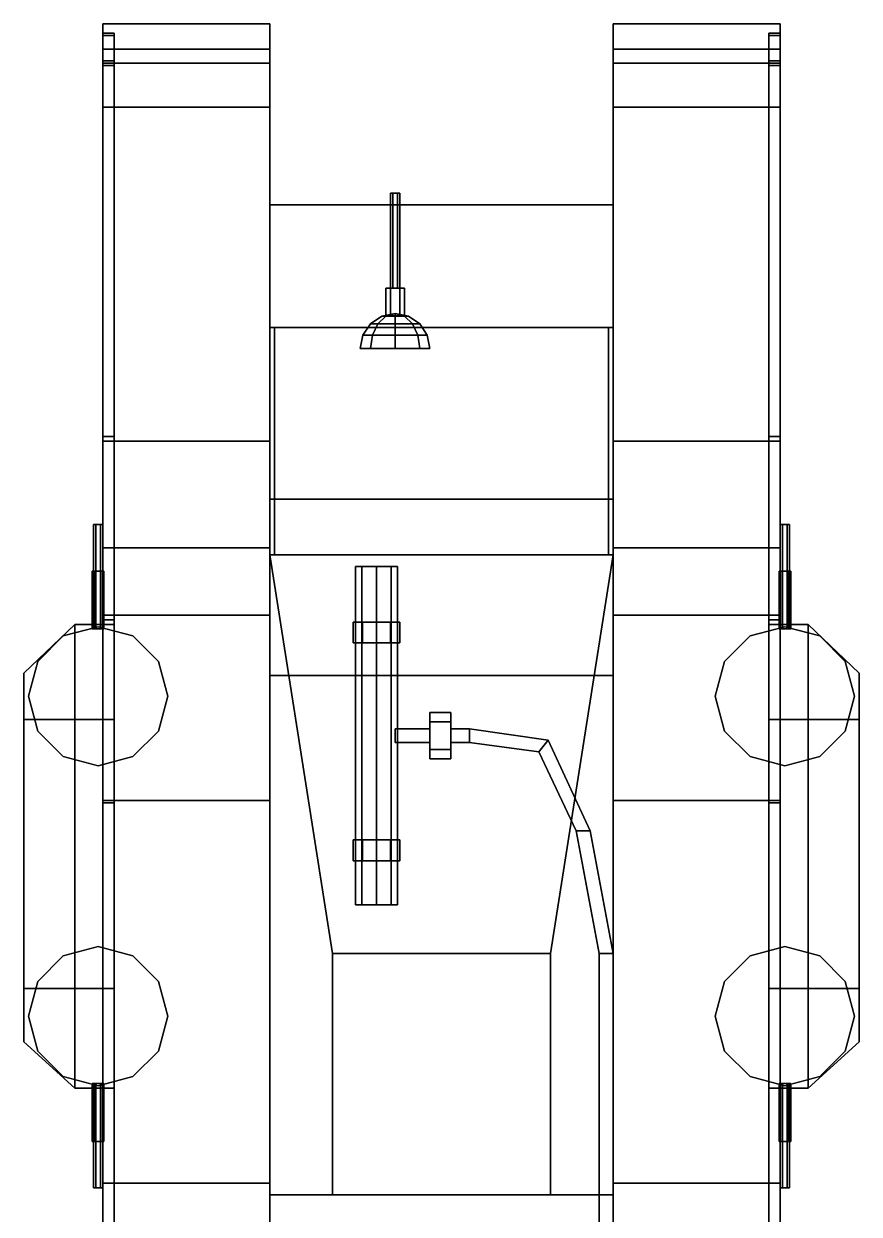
# Model space of a CAD drawing. Header units: millimetres. Extents: x -1.8 to 3, y -4.2 to 13.6.
# Drawn here: x -1.8 to 1.8, y -0.94 to 4.19 of the extents above; entities that cross this region are included whole.
import ezdxf

# ---------------------------------------------------------------- set-up
doc = ezdxf.new("R2010")
doc.units = ezdxf.units.MM
for name, color, linetype in [('gun', 1, 'Continuous'), ('side', 5, 'Continuous'), ('side2', 5, 'Continuous'), ('tracks', 3, 'Continuous'), ('tracks2', 3, 'Continuous'), ('turret', 2, 'Continuous')]:
    doc.layers.add(name, color=color, linetype=linetype)

msp = doc.modelspace()

# ---------------------------------------------------------------- linework, layer by layer
for points in [[(0.74, 2.88, 1.84), (0.74, 3.41, 1.26), (-0.74, 3.41, 1.26), (-0.74, 2.88, 1.84)], [(0.74, 3.41, 1.26), (0.74, 2.14, 0.64), (-0.74, 2.14, 0.64), (-0.74, 3.41, 1.26)], [(-0.74, 2.88, 1.84), (-0.74, 1.9, 2.36), (-0.72, 1.9, 2.36), (-0.72, 2.88, 1.84)], [(-0.72, 2.88, 1.84), (-0.72, 1.9, 2.36), (-0.72, 2.14, 2.68), (-0.72, 2.88, 2.68)], [(-0.72, 2.88, 2.68), (-0.72, 2.14, 2.68), (0.72, 2.14, 2.68), (0.72, 2.88, 2.68)], [(0.72, 2.88, 2.68), (0.72, 2.88, 1.84), (-0.72, 2.88, 1.84), (-0.72, 2.88, 2.68)], [(0.72, 2.14, 2.68), (0.72, 1.9, 2.36), (0.72, 2.88, 1.84), (0.72, 2.88, 2.68)], [(0.72, 2.88, 1.84), (0.72, 1.9, 2.36), (0.74, 1.9, 2.36), (0.74, 2.88, 1.84)], [(0.74, 2.14, 0.64), (0.74, 1.38, 0.39), (-0.74, 1.38, 0.39), (-0.74, 2.14, 0.64)], [(-0.72, 2.14, 2.68), (-0.72, 1.9, 2.36), (0.72, 1.9, 2.36), (0.72, 2.14, 2.68)], [(-0.74, 1.9, 2.36), (-0.47, 0.18, 2.36), (0.47, 0.18, 2.36), (0.74, 1.9, 2.36)], [(-0.74, 1.9, 2.36), (-0.74, -0.86, 2.36), (-0.47, -0.86, 2.36), (-0.47, 0.18, 2.36)], [(0.74, 1.9, 2.36), (0.47, 0.18, 2.36), (0.47, -0.86, 2.36), (0.74, -0.86, 2.36)], [(-0.3436, 1.85, 2.5436), (-0.37, 1.85, 2.48), (-0.37, 0.39, 2.48), (-0.3436, 0.39, 2.5436)], [(-0.37, 1.85, 2.48), (-0.3436, 1.85, 2.4164), (-0.3436, 0.39, 2.4164), (-0.37, 0.39, 2.48)], [(-0.2164, 1.85, 2.5436), (-0.37, 1.85, 2.48), (-0.3436, 1.85, 2.5436), (-0.28, 1.85, 2.57)], [(-0.19, 1.85, 2.48), (-0.3436, 1.85, 2.4164), (-0.37, 1.85, 2.48), (-0.2164, 1.85, 2.5436)], [(-0.28, 1.85, 2.57), (-0.3436, 1.85, 2.5436), (-0.3436, 0.39, 2.5436), (-0.28, 0.39, 2.57)], [(-0.3436, 1.85, 2.4164), (-0.28, 1.85, 2.39), (-0.28, 0.39, 2.39), (-0.3436, 0.39, 2.4164)], [(-0.2164, 1.85, 2.4164), (-0.28, 1.85, 2.39), (-0.3436, 1.85, 2.4164), (-0.19, 1.85, 2.48)], [(-0.2164, 1.85, 2.5436), (-0.28, 1.85, 2.57), (-0.28, 0.39, 2.57), (-0.2164, 0.39, 2.5436)], [(-0.28, 1.85, 2.39), (-0.2164, 1.85, 2.4164), (-0.2164, 0.39, 2.4164), (-0.28, 0.39, 2.39)], [(-0.19, 1.85, 2.48), (-0.2164, 1.85, 2.5436), (-0.2164, 0.39, 2.5436), (-0.19, 0.39, 2.48)], [(-0.2164, 1.85, 2.4164), (-0.19, 1.85, 2.48), (-0.19, 0.39, 2.48), (-0.2164, 0.39, 2.4164)], [(-0.18, 1.61, 2.52), (-0.18, 1.61, 2.36), (-0.38, 1.61, 2.36), (-0.38, 1.61, 2.52)], [(-0.38, 1.61, 2.36), (-0.38, 1.52, 2.36), (-0.38, 1.52, 2.52), (-0.38, 1.61, 2.52)], [(-0.38, 1.61, 2.52), (-0.38, 1.52, 2.52), (-0.34, 1.52, 2.59), (-0.34, 1.61, 2.59)], [(-0.22, 1.61, 2.59), (-0.18, 1.61, 2.52), (-0.38, 1.61, 2.52), (-0.34, 1.61, 2.59)], [(-0.34, 1.61, 2.59), (-0.34, 1.52, 2.59), (-0.22, 1.52, 2.59), (-0.22, 1.61, 2.59)], [(-0.22, 1.52, 2.59), (-0.18, 1.52, 2.52), (-0.18, 1.61, 2.52), (-0.22, 1.61, 2.59)], [(-0.18, 1.52, 2.52), (-0.18, 1.52, 2.36), (-0.18, 1.61, 2.36), (-0.18, 1.61, 2.52)], [(-0.38, 1.52, 2.52), (-0.38, 1.52, 2.36), (-0.18, 1.52, 2.36), (-0.18, 1.52, 2.52)], [(-0.34, 1.52, 2.59), (-0.38, 1.52, 2.52), (-0.18, 1.52, 2.52), (-0.22, 1.52, 2.59)], [(0.74, 1.38, 0.39), (0.74, -2.97, 0.39), (-0.74, -2.97, 0.39), (-0.74, 1.38, 0.39)], [(0.04, 1.22, 2.57), (0.04, 1.22, 2.36), (-0.05, 1.22, 2.36), (-0.05, 1.22, 2.57)], [(-0.05, 1.22, 2.57), (-0.05, 1.22, 2.36), (-0.05, 1.02, 2.36), (-0.05, 1.02, 2.57)], [(-0.05, 1.18, 2.59), (-0.05, 1.22, 2.57), (-0.05, 1.02, 2.57), (-0.05, 1.06, 2.59)], [(0.04, 1.18, 2.59), (0.04, 1.22, 2.57), (-0.05, 1.22, 2.57), (-0.05, 1.18, 2.59)], [(0.04, 1.02, 2.57), (0.04, 1.02, 2.36), (0.04, 1.22, 2.36), (0.04, 1.22, 2.57)], [(0.04, 1.06, 2.59), (0.04, 1.02, 2.57), (0.04, 1.22, 2.57), (0.04, 1.18, 2.59)], [(-0.2, 1.09, 2.5), (-0.05, 1.09, 2.5), (-0.05, 1.15, 2.5), (-0.2, 1.15, 2.5)], [(-0.05, 1.15, 2.44), (-0.05, 1.09, 2.44), (-0.2, 1.09, 2.44), (-0.2, 1.15, 2.44)], [(-0.2, 1.15, 2.5), (-0.05, 1.15, 2.5), (-0.05, 1.15, 2.44), (-0.2, 1.15, 2.44)], [(-0.05, 1.06, 2.59), (0.04, 1.06, 2.59), (0.04, 1.18, 2.59), (-0.05, 1.18, 2.59)], [(0.04, 1.09, 2.5), (0.12, 1.09, 2.5), (0.12, 1.15, 2.5), (0.04, 1.15, 2.5)], [(0.12, 1.15, 2.44), (0.12, 1.09, 2.44), (0.04, 1.09, 2.44), (0.04, 1.15, 2.44)], [(0.04, 1.15, 2.5), (0.12, 1.15, 2.5), (0.12, 1.15, 2.44), (0.04, 1.15, 2.44)], [(0.46, 1.1, 2.47), (0.12, 1.15, 2.44), (0.12, 1.15, 2.5), (0.46, 1.1, 2.53)], [(0.46, 1.1, 2.53), (0.12, 1.15, 2.5), (0.12, 1.09, 2.5), (0.42, 1.05, 2.53)], [(0.12, 1.09, 2.44), (0.12, 1.15, 2.44), (0.46, 1.1, 2.47), (0.42, 1.05, 2.47)], [(-0.2, 1.09, 2.44), (-0.05, 1.09, 2.44), (-0.05, 1.09, 2.5), (-0.2, 1.09, 2.5)], [(0.04, 1.09, 2.44), (0.12, 1.09, 2.44), (0.12, 1.09, 2.5), (0.04, 1.09, 2.5)], [(0.42, 1.05, 2.53), (0.12, 1.09, 2.5), (0.12, 1.09, 2.44), (0.42, 1.05, 2.47)], [(0.64, 0.71, 2.75), (0.46, 1.1, 2.53), (0.42, 1.05, 2.53), (0.58, 0.71, 2.75)], [(0.42, 1.05, 2.47), (0.46, 1.1, 2.47), (0.64, 0.71, 2.69), (0.58, 0.71, 2.69)], [(0.64, 0.71, 2.69), (0.46, 1.1, 2.47), (0.46, 1.1, 2.53), (0.64, 0.71, 2.75)], [(-0.05, 1.02, 2.57), (0.04, 1.02, 2.57), (0.04, 1.06, 2.59), (-0.05, 1.06, 2.59)], [(0.58, 0.71, 2.75), (0.42, 1.05, 2.53), (0.42, 1.05, 2.47), (0.58, 0.71, 2.69)], [(-0.05, 1.02, 2.36), (0.04, 1.02, 2.36), (0.04, 1.02, 2.57), (-0.05, 1.02, 2.57)], [(-0.38, 0.67, 2.52), (-0.38, 0.58, 2.52), (-0.34, 0.58, 2.59), (-0.34, 0.67, 2.59)], [(-0.22, 0.67, 2.59), (-0.18, 0.67, 2.52), (-0.38, 0.67, 2.52), (-0.34, 0.67, 2.59)], [(-0.18, 0.67, 2.52), (-0.18, 0.67, 2.36), (-0.38, 0.67, 2.36), (-0.38, 0.67, 2.52)], [(-0.38, 0.67, 2.36), (-0.38, 0.58, 2.36), (-0.38, 0.58, 2.52), (-0.38, 0.67, 2.52)], [(-0.34, 0.67, 2.59), (-0.34, 0.58, 2.59), (-0.22, 0.58, 2.59), (-0.22, 0.67, 2.59)], [(-0.22, 0.58, 2.59), (-0.18, 0.58, 2.52), (-0.18, 0.67, 2.52), (-0.22, 0.67, 2.59)], [(-0.18, 0.58, 2.52), (-0.18, 0.58, 2.36), (-0.18, 0.67, 2.36), (-0.18, 0.67, 2.52)], [(0.68, 0.18, 2.87), (0.58, 0.71, 2.75), (0.58, 0.71, 2.69), (0.68, 0.18, 2.81)], [(0.74, 0.18, 2.87), (0.64, 0.71, 2.75), (0.58, 0.71, 2.75), (0.68, 0.18, 2.87)], [(0.58, 0.71, 2.69), (0.64, 0.71, 2.69), (0.74, 0.18, 2.81), (0.68, 0.18, 2.81)], [(0.74, 0.18, 2.81), (0.64, 0.71, 2.69), (0.64, 0.71, 2.75), (0.74, 0.18, 2.87)], [(-0.34, 0.58, 2.59), (-0.38, 0.58, 2.52), (-0.18, 0.58, 2.52), (-0.22, 0.58, 2.59)], [(-0.38, 0.58, 2.52), (-0.38, 0.58, 2.36), (-0.18, 0.58, 2.36), (-0.18, 0.58, 2.52)], [(-0.28, 0.39, 2.57), (-0.3436, 0.39, 2.5436), (-0.37, 0.39, 2.48), (-0.2164, 0.39, 2.5436)], [(-0.2164, 0.39, 2.5436), (-0.37, 0.39, 2.48), (-0.3436, 0.39, 2.4164), (-0.19, 0.39, 2.48)], [(-0.19, 0.39, 2.48), (-0.3436, 0.39, 2.4164), (-0.28, 0.39, 2.39), (-0.2164, 0.39, 2.4164)], [(-0.47, 0.18, 2.36), (-0.47, -0.86, 2.36), (-0.47, -0.86, 2.81), (-0.47, 0.18, 2.81)], [(-0.47, 0.18, 2.81), (-0.47, -0.86, 2.81), (0.47, -0.86, 2.81), (0.47, 0.18, 2.81)], [(0.47, 0.18, 2.81), (0.47, 0.18, 2.36), (-0.47, 0.18, 2.36), (-0.47, 0.18, 2.81)], [(0.47, -0.86, 2.81), (0.47, -0.86, 2.36), (0.47, 0.18, 2.36), (0.47, 0.18, 2.81)], [(0.74, -0.86, 2.87), (0.74, 0.18, 2.87), (0.68, 0.18, 2.87), (0.68, -0.86, 2.87)], [(0.68, -0.86, 2.87), (0.68, 0.18, 2.87), (0.68, 0.18, 2.81), (0.68, -0.86, 2.81)], [(0.68, 0.18, 2.81), (0.74, 0.18, 2.81), (0.74, -0.86, 2.81), (0.68, -0.86, 2.81)], [(0.74, -0.86, 2.81), (0.74, 0.18, 2.81), (0.74, 0.18, 2.87), (0.74, -0.86, 2.87)], [(-0.74, -0.86, 2.36), (-0.74, -1.51, 2.2), (0.74, -1.51, 2.2), (0.74, -0.86, 2.36)], [(-0.47, -0.86, 2.81), (-0.47, -0.86, 2.36), (0.47, -0.86, 2.36), (0.47, -0.86, 2.81)], [(0.68, -1.11, 2.71), (0.68, -0.86, 2.87), (0.68, -0.86, 2.81), (0.68, -1.11, 2.65)], [(0.74, -1.11, 2.71), (0.74, -0.86, 2.87), (0.68, -0.86, 2.87), (0.68, -1.11, 2.71)], [(0.68, -0.86, 2.81), (0.74, -0.86, 2.81), (0.74, -1.11, 2.65), (0.68, -1.11, 2.65)], [(0.74, -1.11, 2.65), (0.74, -0.86, 2.81), (0.74, -0.86, 2.87), (0.74, -1.11, 2.71)]]:
    msp.add_3dface(points)
at = {"layer": 'gun'}
for points in [[(-0.21, 3.46, 2.4473), (-0.22, 3.46, 2.43), (-0.22, 3.05, 2.43), (-0.21, 3.05, 2.4473)], [(-0.22, 3.46, 2.43), (-0.21, 3.46, 2.4127), (-0.21, 3.05, 2.4127), (-0.22, 3.05, 2.43)], [(-0.19, 3.46, 2.4473), (-0.21, 3.46, 2.4127), (-0.22, 3.46, 2.43), (-0.21, 3.46, 2.4473)], [(-0.19, 3.46, 2.4473), (-0.21, 3.46, 2.4473), (-0.21, 3.05, 2.4473), (-0.19, 3.05, 2.4473)], [(-0.21, 3.46, 2.4127), (-0.19, 3.46, 2.4127), (-0.19, 3.05, 2.4127), (-0.21, 3.05, 2.4127)], [(-0.18, 3.46, 2.43), (-0.19, 3.46, 2.4127), (-0.21, 3.46, 2.4127), (-0.19, 3.46, 2.4473)], [(-0.18, 3.46, 2.43), (-0.19, 3.46, 2.4473), (-0.19, 3.05, 2.4473), (-0.18, 3.05, 2.43)], [(-0.19, 3.46, 2.4127), (-0.18, 3.46, 2.43), (-0.18, 3.05, 2.43), (-0.19, 3.05, 2.4127)], [(-0.22, 3.05, 2.4646), (-0.24, 3.05, 2.43), (-0.24, 2.93, 2.43), (-0.22, 2.93, 2.4646)], [(-0.24, 3.05, 2.43), (-0.22, 3.05, 2.3954), (-0.22, 2.93, 2.3954), (-0.24, 2.93, 2.43)], [(-0.18, 3.05, 2.4646), (-0.22, 3.05, 2.3954), (-0.24, 3.05, 2.43), (-0.22, 3.05, 2.4646)], [(-0.18, 3.05, 2.4646), (-0.22, 3.05, 2.4646), (-0.22, 2.93, 2.4646), (-0.18, 2.93, 2.4646)], [(-0.22, 3.05, 2.3954), (-0.18, 3.05, 2.3954), (-0.18, 2.93, 2.3954), (-0.22, 2.93, 2.3954)], [(-0.16, 3.05, 2.43), (-0.18, 3.05, 2.3954), (-0.22, 3.05, 2.3954), (-0.18, 3.05, 2.4646)], [(-0.16, 3.05, 2.43), (-0.18, 3.05, 2.4646), (-0.18, 2.93, 2.4646), (-0.16, 2.93, 2.43)], [(-0.18, 3.05, 2.3954), (-0.16, 3.05, 2.43), (-0.16, 2.93, 2.43), (-0.18, 2.93, 2.3954)], [(-0.3061, 2.8961, 2.43), (-0.2574, 2.9286, 2.43), (-0.2406, 2.9286, 2.3894), (-0.275, 2.8961, 2.355)], [(-0.275, 2.8961, 2.505), (-0.2406, 2.9286, 2.4706), (-0.2574, 2.9286, 2.43), (-0.3061, 2.8961, 2.43)], [(-0.275, 2.8961, 2.355), (-0.2406, 2.9286, 2.3894), (-0.2, 2.9286, 2.3726), (-0.2, 2.8961, 2.3239)], [(-0.2, 2.8961, 2.5361), (-0.2, 2.9286, 2.4874), (-0.2406, 2.9286, 2.4706), (-0.275, 2.8961, 2.505)], [(-0.2574, 2.9286, 2.43), (-0.2, 2.94, 2.43), (-0.2, 2.94, 2.43), (-0.2406, 2.9286, 2.3894)], [(-0.2406, 2.9286, 2.4706), (-0.2, 2.94, 2.43), (-0.2, 2.94, 2.43), (-0.2574, 2.9286, 2.43)], [(-0.2406, 2.9286, 2.3894), (-0.2, 2.94, 2.43), (-0.2, 2.94, 2.43), (-0.2, 2.9286, 2.3726)], [(-0.2, 2.9286, 2.4874), (-0.2, 2.94, 2.43), (-0.2, 2.94, 2.43), (-0.2406, 2.9286, 2.4706)], [(-0.2, 2.9286, 2.3726), (-0.2, 2.94, 2.43), (-0.2, 2.94, 2.43), (-0.1594, 2.9286, 2.3894)], [(-0.1594, 2.9286, 2.3894), (-0.2, 2.94, 2.43), (-0.2, 2.94, 2.43), (-0.1426, 2.9286, 2.43)], [(-0.1426, 2.9286, 2.43), (-0.2, 2.94, 2.43), (-0.2, 2.94, 2.43), (-0.1594, 2.9286, 2.4706)], [(-0.1594, 2.9286, 2.4706), (-0.2, 2.94, 2.43), (-0.2, 2.94, 2.43), (-0.2, 2.9286, 2.4874)], [(-0.2, 2.8961, 2.3239), (-0.2, 2.9286, 2.3726), (-0.1594, 2.9286, 2.3894), (-0.125, 2.8961, 2.355)], [(-0.125, 2.8961, 2.505), (-0.1594, 2.9286, 2.4706), (-0.2, 2.9286, 2.4874), (-0.2, 2.8961, 2.5361)], [(-0.125, 2.8961, 2.355), (-0.1594, 2.9286, 2.3894), (-0.1426, 2.9286, 2.43), (-0.0939, 2.8961, 2.43)], [(-0.0939, 2.8961, 2.43), (-0.1426, 2.9286, 2.43), (-0.1594, 2.9286, 2.4706), (-0.125, 2.8961, 2.505)], [(-0.3386, 2.8474, 2.43), (-0.3061, 2.8961, 2.43), (-0.275, 2.8961, 2.355), (-0.298, 2.8474, 2.332)], [(-0.298, 2.8474, 2.528), (-0.275, 2.8961, 2.505), (-0.3061, 2.8961, 2.43), (-0.3386, 2.8474, 2.43)], [(-0.298, 2.8474, 2.332), (-0.275, 2.8961, 2.355), (-0.2, 2.8961, 2.3239), (-0.2, 2.8474, 2.2914)], [(-0.2, 2.8474, 2.5686), (-0.2, 2.8961, 2.5361), (-0.275, 2.8961, 2.505), (-0.298, 2.8474, 2.528)], [(-0.2, 2.8474, 2.2914), (-0.2, 2.8961, 2.3239), (-0.125, 2.8961, 2.355), (-0.102, 2.8474, 2.332)], [(-0.102, 2.8474, 2.528), (-0.125, 2.8961, 2.505), (-0.2, 2.8961, 2.5361), (-0.2, 2.8474, 2.5686)], [(-0.102, 2.8474, 2.332), (-0.125, 2.8961, 2.355), (-0.0939, 2.8961, 2.43), (-0.0614, 2.8474, 2.43)], [(-0.0614, 2.8474, 2.43), (-0.0939, 2.8961, 2.43), (-0.125, 2.8961, 2.505), (-0.102, 2.8474, 2.528)], [(-0.35, 2.79, 2.43), (-0.3386, 2.8474, 2.43), (-0.298, 2.8474, 2.332), (-0.3061, 2.79, 2.3239)], [(-0.3061, 2.79, 2.5361), (-0.298, 2.8474, 2.528), (-0.3386, 2.8474, 2.43), (-0.35, 2.79, 2.43)], [(-0.3061, 2.79, 2.3239), (-0.298, 2.8474, 2.332), (-0.2, 2.8474, 2.2914), (-0.2, 2.79, 2.28)], [(-0.2, 2.79, 2.58), (-0.2, 2.8474, 2.5686), (-0.298, 2.8474, 2.528), (-0.3061, 2.79, 2.5361)], [(-0.2, 2.79, 2.28), (-0.2, 2.8474, 2.2914), (-0.102, 2.8474, 2.332), (-0.0939, 2.79, 2.3239)], [(-0.0939, 2.79, 2.5361), (-0.102, 2.8474, 2.528), (-0.2, 2.8474, 2.5686), (-0.2, 2.79, 2.58)], [(-0.0939, 2.79, 2.3239), (-0.102, 2.8474, 2.332), (-0.0614, 2.8474, 2.43), (-0.05, 2.79, 2.43)], [(-0.05, 2.79, 2.43), (-0.0614, 2.8474, 2.43), (-0.102, 2.8474, 2.528), (-0.0939, 2.79, 2.5361)], [(-1.47, 2.03, 1.6873), (-1.46, 2.03, 1.67), (-1.5, 2.03, 1.67), (-1.49, 2.03, 1.6873)], [(-1.46, 2.03, 1.67), (-1.47, 2.03, 1.6527), (-1.49, 2.03, 1.6527), (-1.5, 2.03, 1.67)], [(-1.5, 2.03, 1.67), (-1.49, 2.03, 1.6527), (-1.49, 1.58, 1.6527), (-1.5, 1.58, 1.67)], [(-1.49, 2.03, 1.6873), (-1.5, 2.03, 1.67), (-1.5, 1.58, 1.67), (-1.49, 1.58, 1.6873)], [(-1.49, 2.03, 1.6527), (-1.47, 2.03, 1.6527), (-1.47, 1.58, 1.6527), (-1.49, 1.58, 1.6527)], [(-1.47, 2.03, 1.6873), (-1.49, 2.03, 1.6873), (-1.49, 1.58, 1.6873), (-1.47, 1.58, 1.6873)], [(-1.47, 2.03, 1.6527), (-1.46, 2.03, 1.67), (-1.46, 1.58, 1.67), (-1.47, 1.58, 1.6527)], [(-1.46, 2.03, 1.67), (-1.47, 2.03, 1.6873), (-1.47, 1.58, 1.6873), (-1.46, 1.58, 1.67)], [(1.47, 2.03, 1.6873), (1.46, 2.03, 1.67), (1.46, 1.58, 1.67), (1.47, 1.58, 1.6873)], [(1.46, 2.03, 1.67), (1.47, 2.03, 1.6527), (1.47, 1.58, 1.6527), (1.46, 1.58, 1.67)], [(1.5, 2.03, 1.67), (1.49, 2.03, 1.6527), (1.47, 2.03, 1.6527), (1.46, 2.03, 1.67)], [(1.49, 2.03, 1.6873), (1.5, 2.03, 1.67), (1.46, 2.03, 1.67), (1.47, 2.03, 1.6873)], [(1.49, 2.03, 1.6873), (1.47, 2.03, 1.6873), (1.47, 1.58, 1.6873), (1.49, 1.58, 1.6873)], [(1.47, 2.03, 1.6527), (1.49, 2.03, 1.6527), (1.49, 1.58, 1.6527), (1.47, 1.58, 1.6527)], [(1.5, 2.03, 1.67), (1.49, 2.03, 1.6873), (1.49, 1.58, 1.6873), (1.5, 1.58, 1.67)], [(1.49, 2.03, 1.6527), (1.5, 2.03, 1.67), (1.5, 1.58, 1.67), (1.49, 1.58, 1.6527)], [(-1.455, 1.83, 1.62), (-1.4675, 1.83, 1.5983), (-1.4925, 1.83, 1.5983), (-1.505, 1.83, 1.62)], [(-1.4675, 1.83, 1.6417), (-1.455, 1.83, 1.62), (-1.505, 1.83, 1.62), (-1.4925, 1.83, 1.6417)], [(-1.505, 1.83, 1.62), (-1.4925, 1.83, 1.5983), (-1.4925, 1.58, 1.5983), (-1.505, 1.58, 1.62)], [(-1.4925, 1.83, 1.6417), (-1.505, 1.83, 1.62), (-1.505, 1.58, 1.62), (-1.4925, 1.58, 1.6417)], [(-1.4925, 1.83, 1.5983), (-1.4675, 1.83, 1.5983), (-1.4675, 1.58, 1.5983), (-1.4925, 1.58, 1.5983)], [(-1.4675, 1.83, 1.6417), (-1.4925, 1.83, 1.6417), (-1.4925, 1.58, 1.6417), (-1.4675, 1.58, 1.6417)], [(-1.4675, 1.83, 1.5983), (-1.455, 1.83, 1.62), (-1.455, 1.58, 1.62), (-1.4675, 1.58, 1.5983)], [(-1.455, 1.83, 1.62), (-1.4675, 1.83, 1.6417), (-1.4675, 1.58, 1.6417), (-1.455, 1.58, 1.62)], [(1.4675, 1.83, 1.6417), (1.455, 1.83, 1.62), (1.455, 1.58, 1.62), (1.4675, 1.58, 1.6417)], [(1.455, 1.83, 1.62), (1.4675, 1.83, 1.5983), (1.4675, 1.58, 1.5983), (1.455, 1.58, 1.62)], [(1.4925, 1.83, 1.6417), (1.505, 1.83, 1.62), (1.455, 1.83, 1.62), (1.4675, 1.83, 1.6417)], [(1.505, 1.83, 1.62), (1.4925, 1.83, 1.5983), (1.4675, 1.83, 1.5983), (1.455, 1.83, 1.62)], [(1.4925, 1.83, 1.6417), (1.4675, 1.83, 1.6417), (1.4675, 1.58, 1.6417), (1.4925, 1.58, 1.6417)], [(1.4675, 1.83, 1.5983), (1.4925, 1.83, 1.5983), (1.4925, 1.58, 1.5983), (1.4675, 1.58, 1.5983)], [(1.505, 1.83, 1.62), (1.4925, 1.83, 1.6417), (1.4925, 1.58, 1.6417), (1.505, 1.58, 1.62)], [(1.4925, 1.83, 1.5983), (1.505, 1.83, 1.62), (1.505, 1.58, 1.62), (1.4925, 1.58, 1.5983)], [(-1.4925, -0.63, 1.5983), (-1.505, -0.63, 1.62), (-1.505, -0.38, 1.62), (-1.4925, -0.38, 1.5983)], [(-1.505, -0.63, 1.62), (-1.4925, -0.63, 1.6417), (-1.4925, -0.38, 1.6417), (-1.505, -0.38, 1.62)], [(-1.49, -0.83, 1.6527), (-1.5, -0.83, 1.67), (-1.5, -0.38, 1.67), (-1.49, -0.38, 1.6527)], [(-1.5, -0.83, 1.67), (-1.49, -0.83, 1.6873), (-1.49, -0.38, 1.6873), (-1.5, -0.38, 1.67)], [(-1.4675, -0.63, 1.5983), (-1.4925, -0.63, 1.5983), (-1.4925, -0.38, 1.5983), (-1.4675, -0.38, 1.5983)], [(-1.4925, -0.63, 1.6417), (-1.4675, -0.63, 1.6417), (-1.4675, -0.38, 1.6417), (-1.4925, -0.38, 1.6417)], [(-1.47, -0.83, 1.6527), (-1.49, -0.83, 1.6527), (-1.49, -0.38, 1.6527), (-1.47, -0.38, 1.6527)], [(-1.49, -0.83, 1.6873), (-1.47, -0.83, 1.6873), (-1.47, -0.38, 1.6873), (-1.49, -0.38, 1.6873)], [(-1.46, -0.83, 1.67), (-1.47, -0.83, 1.6527), (-1.47, -0.38, 1.6527), (-1.46, -0.38, 1.67)], [(-1.47, -0.83, 1.6873), (-1.46, -0.83, 1.67), (-1.46, -0.38, 1.67), (-1.47, -0.38, 1.6873)], [(-1.455, -0.63, 1.62), (-1.4675, -0.63, 1.5983), (-1.4675, -0.38, 1.5983), (-1.455, -0.38, 1.62)], [(-1.4675, -0.63, 1.6417), (-1.455, -0.63, 1.62), (-1.455, -0.38, 1.62), (-1.4675, -0.38, 1.6417)], [(1.4675, -0.63, 1.5983), (1.455, -0.63, 1.62), (1.455, -0.38, 1.62), (1.4675, -0.38, 1.5983)], [(1.455, -0.63, 1.62), (1.4675, -0.63, 1.6417), (1.4675, -0.38, 1.6417), (1.455, -0.38, 1.62)], [(1.47, -0.83, 1.6527), (1.46, -0.83, 1.67), (1.46, -0.38, 1.67), (1.47, -0.38, 1.6527)], [(1.46, -0.83, 1.67), (1.47, -0.83, 1.6873), (1.47, -0.38, 1.6873), (1.46, -0.38, 1.67)], [(1.4925, -0.63, 1.5983), (1.4675, -0.63, 1.5983), (1.4675, -0.38, 1.5983), (1.4925, -0.38, 1.5983)], [(1.4675, -0.63, 1.6417), (1.4925, -0.63, 1.6417), (1.4925, -0.38, 1.6417), (1.4675, -0.38, 1.6417)], [(1.49, -0.83, 1.6527), (1.47, -0.83, 1.6527), (1.47, -0.38, 1.6527), (1.49, -0.38, 1.6527)], [(1.47, -0.83, 1.6873), (1.49, -0.83, 1.6873), (1.49, -0.38, 1.6873), (1.47, -0.38, 1.6873)], [(1.5, -0.83, 1.67), (1.49, -0.83, 1.6527), (1.49, -0.38, 1.6527), (1.5, -0.38, 1.67)], [(1.49, -0.83, 1.6873), (1.5, -0.83, 1.67), (1.5, -0.38, 1.67), (1.49, -0.38, 1.6873)], [(1.505, -0.63, 1.62), (1.4925, -0.63, 1.5983), (1.4925, -0.38, 1.5983), (1.505, -0.38, 1.62)], [(1.4925, -0.63, 1.6417), (1.505, -0.63, 1.62), (1.505, -0.38, 1.62), (1.4925, -0.38, 1.6417)], [(-1.505, -0.63, 1.62), (-1.4925, -0.63, 1.5983), (-1.4675, -0.63, 1.5983), (-1.455, -0.63, 1.62)], [(-1.4925, -0.63, 1.6417), (-1.505, -0.63, 1.62), (-1.455, -0.63, 1.62), (-1.4675, -0.63, 1.6417)], [(1.455, -0.63, 1.62), (1.4675, -0.63, 1.5983), (1.4925, -0.63, 1.5983), (1.505, -0.63, 1.62)], [(1.4675, -0.63, 1.6417), (1.455, -0.63, 1.62), (1.505, -0.63, 1.62), (1.4925, -0.63, 1.6417)], [(-1.49, -0.83, 1.6873), (-1.5, -0.83, 1.67), (-1.46, -0.83, 1.67), (-1.47, -0.83, 1.6873)], [(-1.5, -0.83, 1.67), (-1.49, -0.83, 1.6527), (-1.47, -0.83, 1.6527), (-1.46, -0.83, 1.67)], [(1.47, -0.83, 1.6873), (1.46, -0.83, 1.67), (1.5, -0.83, 1.67), (1.49, -0.83, 1.6873)], [(1.46, -0.83, 1.67), (1.47, -0.83, 1.6527), (1.49, -0.83, 1.6527), (1.5, -0.83, 1.67)]]:
    msp.add_3dface(points, dxfattribs=at)
at = {"layer": 'side'}
for points in [[(0.74, 4.03, 1.4), (0.74, 3.41, 1.26), (0.74, 4.14, 1.75), (0.74, 4.15, 1.58)], [(0.74, 4.14, 1.75), (0.74, 3.41, 1.26), (0.74, 3.83, 2.01), (0.74, 4.01, 1.92)], [(1.41, 4.14, 1.75), (1.41, 2.41, 0.47), (1.41, 4.03, 1.4), (1.41, 4.15, 1.58)], [(1.41, 4.01, 1.92), (1.41, 3.83, 2.01), (1.41, 2.41, 0.47), (1.41, 4.14, 1.75)], [(0.74, 2.14, 0.64), (0.74, 3.41, 1.26), (0.74, 4.03, 1.4), (0.74, 2.41, 0.47)], [(0.74, 3.83, 2.01), (0.74, 3.41, 1.26), (0.74, 2.88, 1.84), (0.74, 3.83, 2.01)], [(0.74, 3.83, 2.01), (0.74, 2.88, 1.84), (0.74, 2.0214, 2.2956), (0.74, 3.83, 2.01)], [(1.41, 1.93, 2.31), (1.41, -0.81, 2.31), (1.41, 2.41, 0.47), (1.41, 3.83, 2.01)], [(0.74, 1.38, 0.39), (0.74, 2.14, 0.64), (0.74, 2.41, 0.47), (0.74, 1.62, 0.22)], [(1.41, -0.81, 2.31), (1.41, 0.83, 0.05), (1.41, 1.62, 0.22), (1.41, 2.41, 0.47)], [(0.74, 1.38, 0.39), (0.74, 1.38, 0.39), (0.74, 1.62, 0.22), (0.74, 0.83, 0.05)], [(1.41, 1.6, 2.15), (1.41, -0.4, 2.15), (1.58, -0.4, 2.15), (1.58, 1.6, 2.15)], [(1.58, 1.6, 2.15), (1.58, 1.6, 1.92), (1.41, 1.6, 1.92), (1.41, 1.6, 2.15)], [(1.58, 1.6, 1.92), (1.58, 1.19, 1.92), (1.41, 1.19, 1.92), (1.41, 1.6, 1.92)], [(1.58, 1.6, 1.24), (1.58, -0.4, 1.24), (1.41, -0.4, 1.24), (1.41, 1.6, 1.24)], [(1.58, 1.6, 1.36), (1.58, 1.6, 1.24), (1.41, 1.6, 1.24), (1.41, 1.6, 1.36)], [(1.41, 1.6, 1.36), (1.41, 1.19, 1.36), (1.58, 1.19, 1.36), (1.58, 1.6, 1.36)], [(1.8, 1.39, 1.24), (1.8, -0.2, 1.24), (1.58, -0.4, 1.24), (1.58, 1.6, 1.24)], [(1.58, 1.6, 1.36), (1.58, 1.19, 1.36), (1.8, 1.19, 1.36), (1.8, 1.39, 1.36)], [(1.58, 1.6, 2.15), (1.58, -0.4, 2.15), (1.8, -0.2, 2.15), (1.8, 1.39, 2.15)], [(1.8, 1.39, 1.92), (1.8, 1.19, 1.92), (1.58, 1.19, 1.92), (1.58, 1.6, 1.92)], [(1.8, 1.39, 1.36), (1.8, 1.39, 1.24), (1.58, 1.6, 1.24), (1.58, 1.6, 1.36)], [(1.8, 1.39, 2.15), (1.8, 1.39, 1.92), (1.58, 1.6, 1.92), (1.58, 1.6, 2.15)], [(1.8, -0.2, 1.36), (1.8, -0.2, 1.24), (1.8, 1.39, 1.24), (1.8, 1.39, 1.36)], [(1.8, -0.2, 2.15), (1.8, -0.2, 1.92), (1.8, 1.39, 1.92), (1.8, 1.39, 2.15)], [(0.74, -2.97, 0.39), (0.74, 1.38, 0.39), (0.74, 0.83, 0.05), (0.74, -1.22, 0.05)], [(1.8, 1.19, 1.92), (1.8, 1.19, 1.36), (1.41, 1.19, 1.36), (1.41, 1.19, 1.92)], [(1.8, 0.03, 1.92), (1.8, 0.03, 1.36), (1.8, 1.19, 1.36), (1.8, 1.19, 1.92)], [(1.41, -0.81, 2.31), (1.41, -1.49, 2.2), (1.41, -1.22, 0.05), (1.41, 0.83, 0.05)], [(1.41, 0.03, 1.92), (1.41, 0.03, 1.36), (1.8, 0.03, 1.36), (1.8, 0.03, 1.92)], [(1.41, 0.03, 1.36), (1.41, -0.4, 1.36), (1.58, -0.4, 1.36), (1.58, 0.03, 1.36)], [(1.58, 0.03, 1.92), (1.58, -0.4, 1.92), (1.41, -0.4, 1.92), (1.41, 0.03, 1.92)], [(1.58, 0.03, 1.36), (1.58, -0.4, 1.36), (1.8, -0.2, 1.36), (1.8, 0.03, 1.36)], [(1.8, 0.03, 1.92), (1.8, -0.2, 1.92), (1.58, -0.4, 1.92), (1.58, 0.03, 1.92)], [(1.58, -0.4, 1.36), (1.58, -0.4, 1.24), (1.8, -0.2, 1.24), (1.8, -0.2, 1.36)], [(1.58, -0.4, 2.15), (1.58, -0.4, 1.92), (1.8, -0.2, 1.92), (1.8, -0.2, 2.15)], [(1.41, -0.4, 2.15), (1.41, -0.4, 1.92), (1.58, -0.4, 1.92), (1.58, -0.4, 2.15)], [(1.41, -0.4, 1.36), (1.41, -0.4, 1.24), (1.58, -0.4, 1.24), (1.58, -0.4, 1.36)]]:
    msp.add_3dface(points, dxfattribs=at)
at = {"layer": 'side2'}
for points in [[(-1.41, 4.14, 1.75), (-1.41, 2.41, 0.47), (-1.41, 4.03, 1.4), (-1.41, 4.15, 1.58)], [(-1.41, 4.01, 1.92), (-1.41, 3.83, 2.01), (-1.41, 2.41, 0.47), (-1.41, 4.14, 1.75)], [(-0.74, 4.03, 1.4), (-0.74, 3.41, 1.26), (-0.74, 4.14, 1.75), (-0.74, 4.15, 1.58)], [(-0.74, 4.14, 1.75), (-0.74, 3.41, 1.26), (-0.74, 3.83, 2.01), (-0.74, 4.01, 1.92)], [(-0.74, 2.14, 0.64), (-0.74, 3.41, 1.26), (-0.74, 4.03, 1.4), (-0.74, 2.41, 0.47)], [(-1.41, 1.93, 2.31), (-1.41, -0.81, 2.31), (-1.41, 2.41, 0.47), (-1.41, 3.83, 2.01)], [(-0.74, 3.83, 2.01), (-0.74, 3.41, 1.26), (-0.74, 2.88, 1.84), (-0.74, 3.83, 2.01)], [(-0.74, 3.83, 2.01), (-0.74, 2.88, 1.84), (-0.74, 2.0214, 2.2956), (-0.74, 3.83, 2.01)], [(-1.41, -0.81, 2.31), (-1.41, 0.83, 0.05), (-1.41, 1.62, 0.22), (-1.41, 2.41, 0.47)], [(-0.74, 1.38, 0.39), (-0.74, 2.14, 0.64), (-0.74, 2.41, 0.47), (-0.74, 1.62, 0.22)], [(-1.8, 1.39, 1.36), (-1.8, 1.39, 1.24), (-1.58, 1.6, 1.24), (-1.58, 1.6, 1.36)], [(-1.8, 1.39, 1.24), (-1.8, -0.2, 1.24), (-1.58, -0.4, 1.24), (-1.58, 1.6, 1.24)], [(-1.58, 1.6, 1.36), (-1.58, 1.19, 1.36), (-1.8, 1.19, 1.36), (-1.8, 1.39, 1.36)], [(-1.58, 1.6, 2.15), (-1.58, -0.4, 2.15), (-1.8, -0.2, 2.15), (-1.8, 1.39, 2.15)], [(-1.8, 1.39, 2.15), (-1.8, 1.39, 1.92), (-1.58, 1.6, 1.92), (-1.58, 1.6, 2.15)], [(-1.8, 1.39, 1.92), (-1.8, 1.19, 1.92), (-1.58, 1.19, 1.92), (-1.58, 1.6, 1.92)], [(-1.58, 1.6, 1.36), (-1.58, 1.6, 1.24), (-1.41, 1.6, 1.24), (-1.41, 1.6, 1.36)], [(-1.58, 1.6, 1.24), (-1.58, -0.4, 1.24), (-1.41, -0.4, 1.24), (-1.41, 1.6, 1.24)], [(-1.41, 1.6, 1.36), (-1.41, 1.19, 1.36), (-1.58, 1.19, 1.36), (-1.58, 1.6, 1.36)], [(-1.41, 1.6, 2.15), (-1.41, -0.4, 2.15), (-1.58, -0.4, 2.15), (-1.58, 1.6, 2.15)], [(-1.58, 1.6, 2.15), (-1.58, 1.6, 1.92), (-1.41, 1.6, 1.92), (-1.41, 1.6, 2.15)], [(-1.58, 1.6, 1.92), (-1.58, 1.19, 1.92), (-1.41, 1.19, 1.92), (-1.41, 1.6, 1.92)], [(-0.74, 1.38, 0.39), (-0.74, 1.38, 0.39), (-0.74, 1.62, 0.22), (-0.74, 0.83, 0.05)], [(-1.8, -0.2, 1.36), (-1.8, -0.2, 1.24), (-1.8, 1.39, 1.24), (-1.8, 1.39, 1.36)], [(-1.8, -0.2, 2.15), (-1.8, -0.2, 1.92), (-1.8, 1.39, 1.92), (-1.8, 1.39, 2.15)], [(-0.74, -2.97, 0.39), (-0.74, 1.38, 0.39), (-0.74, 0.83, 0.05), (-0.74, -1.22, 0.05)], [(-1.8, 1.19, 1.92), (-1.8, 1.19, 1.36), (-1.41, 1.19, 1.36), (-1.41, 1.19, 1.92)], [(-1.8, 0.03, 1.92), (-1.8, 0.03, 1.36), (-1.8, 1.19, 1.36), (-1.8, 1.19, 1.92)], [(-1.41, -0.81, 2.31), (-1.41, -1.49, 2.2), (-1.41, -1.22, 0.05), (-1.41, 0.83, 0.05)], [(-1.41, 0.03, 1.92), (-1.41, 0.03, 1.36), (-1.8, 0.03, 1.36), (-1.8, 0.03, 1.92)], [(-1.58, 0.03, 1.36), (-1.58, -0.4, 1.36), (-1.8, -0.2, 1.36), (-1.8, 0.03, 1.36)], [(-1.8, 0.03, 1.92), (-1.8, -0.2, 1.92), (-1.58, -0.4, 1.92), (-1.58, 0.03, 1.92)], [(-1.41, 0.03, 1.36), (-1.41, -0.4, 1.36), (-1.58, -0.4, 1.36), (-1.58, 0.03, 1.36)], [(-1.58, 0.03, 1.92), (-1.58, -0.4, 1.92), (-1.41, -0.4, 1.92), (-1.41, 0.03, 1.92)], [(-1.58, -0.4, 1.36), (-1.58, -0.4, 1.24), (-1.8, -0.2, 1.24), (-1.8, -0.2, 1.36)], [(-1.58, -0.4, 2.15), (-1.58, -0.4, 1.92), (-1.8, -0.2, 1.92), (-1.8, -0.2, 2.15)], [(-1.41, -0.4, 1.36), (-1.41, -0.4, 1.24), (-1.58, -0.4, 1.24), (-1.58, -0.4, 1.36)], [(-1.41, -0.4, 2.15), (-1.41, -0.4, 1.92), (-1.58, -0.4, 1.92), (-1.58, -0.4, 2.15)]]:
    msp.add_3dface(points, dxfattribs=at)
at = {"layer": 'tracks'}
for points in [[(0.74, 4.19, 1.55), (0.74, 4.15, 1.58), (0.74, 4.14, 1.75), (0.74, 4.19, 1.83)], [(1.46, 4.19, 1.83), (1.46, 4.19, 1.55), (0.74, 4.19, 1.55), (0.74, 4.19, 1.83)], [(1.46, 4.19, 1.55), (1.46, 4.08, 1.39), (0.74, 4.08, 1.39), (0.74, 4.19, 1.55)], [(0.74, 4.08, 1.39), (0.74, 4.03, 1.4), (0.74, 4.15, 1.58), (0.74, 4.19, 1.55)], [(1.46, 4.02, 2), (1.46, 4.19, 1.83), (0.74, 4.19, 1.83), (0.74, 4.02, 2)], [(0.74, 4.19, 1.83), (0.74, 4.14, 1.75), (0.74, 4.01, 1.92), (0.74, 4.02, 2)], [(1.46, 4.14, 1.75), (1.46, 4.15, 1.58), (1.46, 4.19, 1.55), (1.46, 4.19, 1.83)], [(1.46, 4.15, 1.58), (1.46, 4.03, 1.4), (1.46, 4.08, 1.39), (1.46, 4.19, 1.55)], [(1.46, 4.01, 1.92), (1.46, 4.14, 1.75), (1.46, 4.19, 1.83), (1.46, 4.02, 2)], [(1.41, 4.14, 1.75), (1.41, 4.15, 1.58), (1.46, 4.15, 1.58), (1.46, 4.14, 1.75)], [(1.41, 4.15, 1.58), (1.41, 4.03, 1.4), (1.46, 4.03, 1.4), (1.46, 4.15, 1.58)], [(1.41, 4.01, 1.92), (1.41, 4.14, 1.75), (1.46, 4.14, 1.75), (1.46, 4.01, 1.92)], [(0.74, 2.39, 0.39), (0.74, 2.41, 0.47), (0.74, 4.03, 1.4), (0.74, 4.08, 1.39)], [(1.46, 4.08, 1.39), (1.46, 2.39, 0.39), (0.74, 2.39, 0.39), (0.74, 4.08, 1.39)], [(1.46, 4.03, 1.4), (1.46, 2.41, 0.47), (1.46, 2.39, 0.39), (1.46, 4.08, 1.39)], [(0.74, 4.02, 2), (0.74, 4.01, 1.92), (0.74, 3.83, 2.01), (0.74, 3.83, 2.06)], [(1.46, 3.83, 2.06), (1.46, 4.02, 2), (0.74, 4.02, 2), (0.74, 3.83, 2.06)], [(1.41, 4.03, 1.4), (1.41, 2.41, 0.47), (1.46, 2.41, 0.47), (1.46, 4.03, 1.4)], [(1.41, 3.83, 2.01), (1.41, 4.01, 1.92), (1.46, 4.01, 1.92), (1.46, 3.83, 2.01)], [(1.46, 3.83, 2.01), (1.46, 4.01, 1.92), (1.46, 4.02, 2), (1.46, 3.83, 2.06)], [(0.74, 3.83, 2.06), (0.74, 3.83, 2.01), (0.74, 1.93, 2.31), (0.74, 1.93, 2.36)], [(1.46, 1.93, 2.36), (1.46, 3.83, 2.06), (0.74, 3.83, 2.06), (0.74, 1.93, 2.36)], [(1.41, 1.93, 2.31), (1.41, 3.83, 2.01), (1.46, 3.83, 2.01), (1.46, 1.93, 2.31)], [(1.46, 1.93, 2.31), (1.46, 3.83, 2.01), (1.46, 3.83, 2.06), (1.46, 1.93, 2.36)], [(0.74, 1.64, 0.15), (0.74, 1.62, 0.22), (0.74, 2.41, 0.47), (0.74, 2.39, 0.39)], [(1.46, 2.39, 0.39), (1.46, 1.64, 0.15), (0.74, 1.64, 0.15), (0.74, 2.39, 0.39)], [(1.41, 2.41, 0.47), (1.41, 1.62, 0.22), (1.46, 1.62, 0.22), (1.46, 2.41, 0.47)], [(1.46, 2.41, 0.47), (1.46, 1.62, 0.22), (1.46, 1.64, 0.15), (1.46, 2.39, 0.39)], [(1.46, -0.81, 2.36), (1.46, 1.93, 2.36), (0.74, 1.93, 2.36), (0.74, -0.81, 2.36)], [(0.74, 1.93, 2.36), (0.74, 1.93, 2.31), (0.74, -0.81, 2.31), (0.74, -0.81, 2.36)], [(1.41, -0.81, 2.31), (1.41, 1.93, 2.31), (1.46, 1.93, 2.31), (1.46, -0.81, 2.31)], [(1.46, -0.81, 2.31), (1.46, 1.93, 2.31), (1.46, 1.93, 2.36), (1.46, -0.81, 2.36)], [(1.46, 1.64, 0.15), (1.46, 0.84), (0.74, 0.84), (0.74, 1.64, 0.15)], [(0.74, 0.84), (0.74, 0.83, 0.05), (0.74, 1.62, 0.22), (0.74, 1.64, 0.15)], [(1.41, 1.62, 0.22), (1.41, 0.83, 0.05), (1.46, 0.83, 0.05), (1.46, 1.62, 0.22)], [(1.46, 1.62, 0.22), (1.46, 0.83, 0.05), (1.46, 0.84), (1.46, 1.64, 0.15)], [(0.74, -1.25), (0.74, -1.22, 0.05), (0.74, 0.83, 0.05), (0.74, 0.84)], [(1.46, 0.84), (1.46, -1.25), (0.74, -1.25), (0.74, 0.84)], [(1.41, 0.83, 0.05), (1.41, -1.22, 0.05), (1.46, -1.22, 0.05), (1.46, 0.83, 0.05)], [(1.46, 0.83, 0.05), (1.46, -1.22, 0.05), (1.46, -1.25), (1.46, 0.84)], [(0.74, -0.81, 2.36), (0.74, -0.81, 2.31), (0.74, -1.49, 2.2), (0.74, -1.5, 2.25)], [(1.46, -1.5, 2.25), (1.46, -0.81, 2.36), (0.74, -0.81, 2.36), (0.74, -1.5, 2.25)], [(1.41, -1.49, 2.2), (1.41, -0.81, 2.31), (1.46, -0.81, 2.31), (1.46, -1.49, 2.2)], [(1.46, -1.49, 2.2), (1.46, -0.81, 2.31), (1.46, -0.81, 2.36), (1.46, -1.5, 2.25)]]:
    msp.add_3dface(points, dxfattribs=at)
at = {"layer": 'tracks2'}
for points in [[(-1.46, 4.01, 1.92), (-1.46, 4.14, 1.75), (-1.46, 4.19, 1.83), (-1.46, 4.02, 2)], [(-1.46, 4.14, 1.75), (-1.46, 4.15, 1.58), (-1.46, 4.19, 1.55), (-1.46, 4.19, 1.83)], [(-1.46, 4.19, 1.83), (-1.46, 4.19, 1.55), (-0.74, 4.19, 1.55), (-0.74, 4.19, 1.83)], [(-1.46, 4.15, 1.58), (-1.46, 4.03, 1.4), (-1.46, 4.08, 1.39), (-1.46, 4.19, 1.55)], [(-1.46, 4.19, 1.55), (-1.46, 4.08, 1.39), (-0.74, 4.08, 1.39), (-0.74, 4.19, 1.55)], [(-1.46, 4.02, 2), (-1.46, 4.19, 1.83), (-0.74, 4.19, 1.83), (-0.74, 4.02, 2)], [(-0.74, 4.19, 1.83), (-0.74, 4.14, 1.75), (-0.74, 4.01, 1.92), (-0.74, 4.02, 2)], [(-0.74, 4.19, 1.55), (-0.74, 4.15, 1.58), (-0.74, 4.14, 1.75), (-0.74, 4.19, 1.83)], [(-0.74, 4.08, 1.39), (-0.74, 4.03, 1.4), (-0.74, 4.15, 1.58), (-0.74, 4.19, 1.55)], [(-1.41, 4.15, 1.58), (-1.41, 4.03, 1.4), (-1.46, 4.03, 1.4), (-1.46, 4.15, 1.58)], [(-1.41, 4.14, 1.75), (-1.41, 4.15, 1.58), (-1.46, 4.15, 1.58), (-1.46, 4.14, 1.75)], [(-1.41, 4.01, 1.92), (-1.41, 4.14, 1.75), (-1.46, 4.14, 1.75), (-1.46, 4.01, 1.92)], [(-1.46, 4.03, 1.4), (-1.46, 2.41, 0.47), (-1.46, 2.39, 0.39), (-1.46, 4.08, 1.39)], [(-1.46, 4.08, 1.39), (-1.46, 2.39, 0.39), (-0.74, 2.39, 0.39), (-0.74, 4.08, 1.39)], [(-0.74, 2.39, 0.39), (-0.74, 2.41, 0.47), (-0.74, 4.03, 1.4), (-0.74, 4.08, 1.39)], [(-1.41, 4.03, 1.4), (-1.41, 2.41, 0.47), (-1.46, 2.41, 0.47), (-1.46, 4.03, 1.4)], [(-1.46, 3.83, 2.01), (-1.46, 4.01, 1.92), (-1.46, 4.02, 2), (-1.46, 3.83, 2.06)], [(-1.46, 3.83, 2.06), (-1.46, 4.02, 2), (-0.74, 4.02, 2), (-0.74, 3.83, 2.06)], [(-1.41, 3.83, 2.01), (-1.41, 4.01, 1.92), (-1.46, 4.01, 1.92), (-1.46, 3.83, 2.01)], [(-0.74, 4.02, 2), (-0.74, 4.01, 1.92), (-0.74, 3.83, 2.01), (-0.74, 3.83, 2.06)], [(-1.41, 1.93, 2.31), (-1.41, 3.83, 2.01), (-1.46, 3.83, 2.01), (-1.46, 1.93, 2.31)], [(-1.46, 1.93, 2.31), (-1.46, 3.83, 2.01), (-1.46, 3.83, 2.06), (-1.46, 1.93, 2.36)], [(-1.46, 1.93, 2.36), (-1.46, 3.83, 2.06), (-0.74, 3.83, 2.06), (-0.74, 1.93, 2.36)], [(-0.74, 3.83, 2.06), (-0.74, 3.83, 2.01), (-0.74, 1.93, 2.31), (-0.74, 1.93, 2.36)], [(-1.41, 2.41, 0.47), (-1.41, 1.62, 0.22), (-1.46, 1.62, 0.22), (-1.46, 2.41, 0.47)], [(-1.46, 2.41, 0.47), (-1.46, 1.62, 0.22), (-1.46, 1.64, 0.15), (-1.46, 2.39, 0.39)], [(-1.46, 2.39, 0.39), (-1.46, 1.64, 0.15), (-0.74, 1.64, 0.15), (-0.74, 2.39, 0.39)], [(-0.74, 1.64, 0.15), (-0.74, 1.62, 0.22), (-0.74, 2.41, 0.47), (-0.74, 2.39, 0.39)], [(-1.41, -0.81, 2.31), (-1.41, 1.93, 2.31), (-1.46, 1.93, 2.31), (-1.46, -0.81, 2.31)], [(-1.46, -0.81, 2.31), (-1.46, 1.93, 2.31), (-1.46, 1.93, 2.36), (-1.46, -0.81, 2.36)], [(-1.46, -0.81, 2.36), (-1.46, 1.93, 2.36), (-0.74, 1.93, 2.36), (-0.74, -0.81, 2.36)], [(-0.74, 1.93, 2.36), (-0.74, 1.93, 2.31), (-0.74, -0.81, 2.31), (-0.74, -0.81, 2.36)], [(-1.46, 1.64, 0.15), (-1.46, 0.84), (-0.74, 0.84), (-0.74, 1.64, 0.15)], [(-1.46, 1.62, 0.22), (-1.46, 0.83, 0.05), (-1.46, 0.84), (-1.46, 1.64, 0.15)], [(-1.41, 1.62, 0.22), (-1.41, 0.83, 0.05), (-1.46, 0.83, 0.05), (-1.46, 1.62, 0.22)], [(-0.74, 0.84), (-0.74, 0.83, 0.05), (-0.74, 1.62, 0.22), (-0.74, 1.64, 0.15)], [(-1.46, 0.83, 0.05), (-1.46, -1.22, 0.05), (-1.46, -1.25), (-1.46, 0.84)], [(-1.46, 0.84), (-1.46, -1.25), (-0.74, -1.25), (-0.74, 0.84)], [(-1.41, 0.83, 0.05), (-1.41, -1.22, 0.05), (-1.46, -1.22, 0.05), (-1.46, 0.83, 0.05)], [(-0.74, -1.25), (-0.74, -1.22, 0.05), (-0.74, 0.83, 0.05), (-0.74, 0.84)], [(-1.41, -1.49, 2.2), (-1.41, -0.81, 2.31), (-1.46, -0.81, 2.31), (-1.46, -1.49, 2.2)], [(-1.46, -1.49, 2.2), (-1.46, -0.81, 2.31), (-1.46, -0.81, 2.36), (-1.46, -1.5, 2.25)], [(-1.46, -1.5, 2.25), (-1.46, -0.81, 2.36), (-0.74, -0.81, 2.36), (-0.74, -1.5, 2.25)], [(-0.74, -0.81, 2.36), (-0.74, -0.81, 2.31), (-0.74, -1.49, 2.2), (-0.74, -1.5, 2.25)]]:
    msp.add_3dface(points, dxfattribs=at)
at = {"layer": 'turret'}
for points in [[(-1.63, 1.5498, 1.36), (-1.7398, 1.44, 1.36), (-1.7398, 1.44, 1.92), (-1.63, 1.5498, 1.92)], [(-1.48, 1.59, 1.36), (-1.63, 1.5498, 1.36), (-1.63, 1.5498, 1.92), (-1.48, 1.59, 1.92)], [(-1.33, 1.5498, 1.36), (-1.48, 1.59, 1.36), (-1.48, 1.59, 1.92), (-1.33, 1.5498, 1.92)], [(-1.2202, 1.44, 1.36), (-1.33, 1.5498, 1.36), (-1.33, 1.5498, 1.92), (-1.2202, 1.44, 1.92)], [(1.33, 1.5498, 1.36), (1.2202, 1.44, 1.36), (1.2202, 1.44, 1.92), (1.33, 1.5498, 1.92)], [(1.48, 1.59, 1.36), (1.33, 1.5498, 1.36), (1.33, 1.5498, 1.92), (1.48, 1.59, 1.92)], [(1.63, 1.5498, 1.36), (1.48, 1.59, 1.36), (1.48, 1.59, 1.92), (1.63, 1.5498, 1.92)], [(1.7398, 1.44, 1.36), (1.63, 1.5498, 1.36), (1.63, 1.5498, 1.92), (1.7398, 1.44, 1.92)], [(-1.7398, 1.44, 1.36), (-1.78, 1.29, 1.36), (-1.78, 1.29, 1.92), (-1.7398, 1.44, 1.92)], [(-1.18, 1.29, 1.36), (-1.2202, 1.44, 1.36), (-1.2202, 1.44, 1.92), (-1.18, 1.29, 1.92)], [(1.2202, 1.44, 1.36), (1.18, 1.29, 1.36), (1.18, 1.29, 1.92), (1.2202, 1.44, 1.92)], [(1.78, 1.29, 1.36), (1.7398, 1.44, 1.36), (1.7398, 1.44, 1.92), (1.78, 1.29, 1.92)], [(-1.78, 1.29, 1.36), (-1.7398, 1.14, 1.36), (-1.7398, 1.14, 1.92), (-1.78, 1.29, 1.92)], [(-1.2202, 1.14, 1.36), (-1.18, 1.29, 1.36), (-1.18, 1.29, 1.92), (-1.2202, 1.14, 1.92)], [(1.18, 1.29, 1.36), (1.2202, 1.14, 1.36), (1.2202, 1.14, 1.92), (1.18, 1.29, 1.92)], [(1.7398, 1.14, 1.36), (1.78, 1.29, 1.36), (1.78, 1.29, 1.92), (1.7398, 1.14, 1.92)], [(-1.7398, 1.14, 1.36), (-1.63, 1.0302, 1.36), (-1.63, 1.0302, 1.92), (-1.7398, 1.14, 1.92)], [(-1.33, 1.0302, 1.36), (-1.2202, 1.14, 1.36), (-1.2202, 1.14, 1.92), (-1.33, 1.0302, 1.92)], [(1.2202, 1.14, 1.36), (1.33, 1.0302, 1.36), (1.33, 1.0302, 1.92), (1.2202, 1.14, 1.92)], [(1.63, 1.0302, 1.36), (1.7398, 1.14, 1.36), (1.7398, 1.14, 1.92), (1.63, 1.0302, 1.92)], [(-1.63, 1.0302, 1.36), (-1.48, 0.99, 1.36), (-1.48, 0.99, 1.92), (-1.63, 1.0302, 1.92)], [(-1.48, 0.99, 1.36), (-1.33, 1.0302, 1.36), (-1.33, 1.0302, 1.92), (-1.48, 0.99, 1.92)], [(1.33, 1.0302, 1.36), (1.48, 0.99, 1.36), (1.48, 0.99, 1.92), (1.33, 1.0302, 1.92)], [(1.48, 0.99, 1.36), (1.63, 1.0302, 1.36), (1.63, 1.0302, 1.92), (1.48, 0.99, 1.92)], [(-1.48, 0.21, 1.36), (-1.63, 0.1698, 1.36), (-1.63, 0.1698, 1.92), (-1.48, 0.21, 1.92)], [(-1.33, 0.1698, 1.36), (-1.48, 0.21, 1.36), (-1.48, 0.21, 1.92), (-1.33, 0.1698, 1.92)], [(1.48, 0.21, 1.36), (1.33, 0.1698, 1.36), (1.33, 0.1698, 1.92), (1.48, 0.21, 1.92)], [(1.63, 0.1698, 1.36), (1.48, 0.21, 1.36), (1.48, 0.21, 1.92), (1.63, 0.1698, 1.92)], [(-1.63, 0.1698, 1.36), (-1.7398, 0.06, 1.36), (-1.7398, 0.06, 1.92), (-1.63, 0.1698, 1.92)], [(-1.2202, 0.06, 1.36), (-1.33, 0.1698, 1.36), (-1.33, 0.1698, 1.92), (-1.2202, 0.06, 1.92)], [(1.33, 0.1698, 1.36), (1.2202, 0.06, 1.36), (1.2202, 0.06, 1.92), (1.33, 0.1698, 1.92)], [(1.7398, 0.06, 1.36), (1.63, 0.1698, 1.36), (1.63, 0.1698, 1.92), (1.7398, 0.06, 1.92)], [(-1.7398, 0.06, 1.36), (-1.78, -0.09, 1.36), (-1.78, -0.09, 1.92), (-1.7398, 0.06, 1.92)], [(-1.18, -0.09, 1.36), (-1.2202, 0.06, 1.36), (-1.2202, 0.06, 1.92), (-1.18, -0.09, 1.92)], [(1.2202, 0.06, 1.36), (1.18, -0.09, 1.36), (1.18, -0.09, 1.92), (1.2202, 0.06, 1.92)], [(1.78, -0.09, 1.36), (1.7398, 0.06, 1.36), (1.7398, 0.06, 1.92), (1.78, -0.09, 1.92)], [(-1.78, -0.09, 1.36), (-1.7398, -0.24, 1.36), (-1.7398, -0.24, 1.92), (-1.78, -0.09, 1.92)], [(-1.2202, -0.24, 1.36), (-1.18, -0.09, 1.36), (-1.18, -0.09, 1.92), (-1.2202, -0.24, 1.92)], [(1.18, -0.09, 1.36), (1.2202, -0.24, 1.36), (1.2202, -0.24, 1.92), (1.18, -0.09, 1.92)], [(1.7398, -0.24, 1.36), (1.78, -0.09, 1.36), (1.78, -0.09, 1.92), (1.7398, -0.24, 1.92)], [(-1.7398, -0.24, 1.36), (-1.63, -0.3498, 1.36), (-1.63, -0.3498, 1.92), (-1.7398, -0.24, 1.92)], [(-1.33, -0.3498, 1.36), (-1.2202, -0.24, 1.36), (-1.2202, -0.24, 1.92), (-1.33, -0.3498, 1.92)], [(1.2202, -0.24, 1.36), (1.33, -0.3498, 1.36), (1.33, -0.3498, 1.92), (1.2202, -0.24, 1.92)], [(1.63, -0.3498, 1.36), (1.7398, -0.24, 1.36), (1.7398, -0.24, 1.92), (1.63, -0.3498, 1.92)], [(-1.63, -0.3498, 1.36), (-1.48, -0.39, 1.36), (-1.48, -0.39, 1.92), (-1.63, -0.3498, 1.92)], [(-1.48, -0.39, 1.36), (-1.33, -0.3498, 1.36), (-1.33, -0.3498, 1.92), (-1.48, -0.39, 1.92)], [(1.33, -0.3498, 1.36), (1.48, -0.39, 1.36), (1.48, -0.39, 1.92), (1.33, -0.3498, 1.92)], [(1.48, -0.39, 1.36), (1.63, -0.3498, 1.36), (1.63, -0.3498, 1.92), (1.48, -0.39, 1.92)]]:
    msp.add_3dface(points, dxfattribs=at)

doc.saveas('drawing.dxf')
